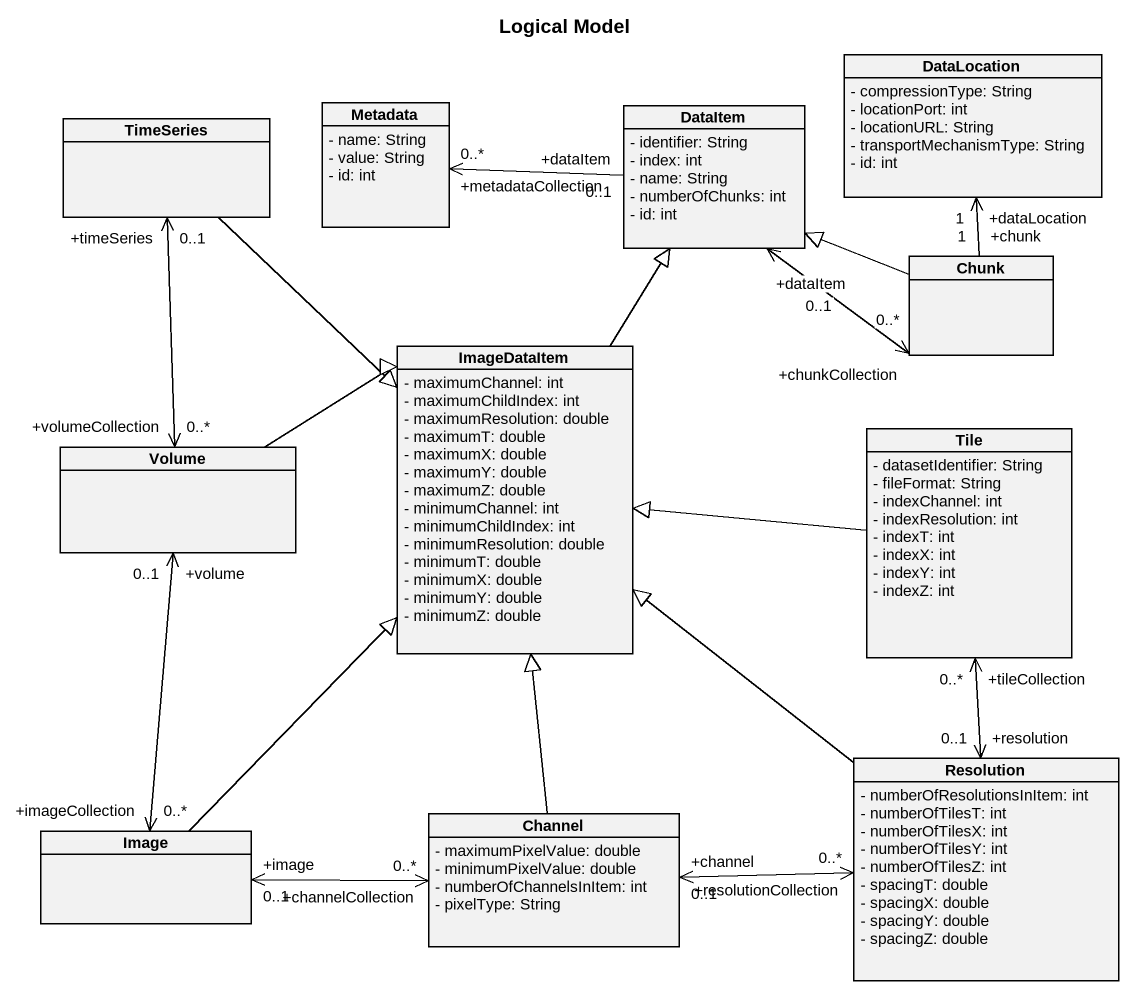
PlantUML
@startuml
title Logical Model
hide circle
hide empty members
skinparam classAttributeIconSize 0
class Metadata {
  - name: String
  - value: String
  - id: int
}
class DataItem {
  - identifier: String
  - index: int
  - name: String
  - numberOfChunks: int
  - id: int
}
class DataLocation {
  - compressionType: String
  - locationPort: int
  - locationURL: String
  - transportMechanismType: String
  - id: int
}
class TimeSeries
class Chunk
class ImageDataItem {
  - maximumChannel: int
  - maximumChildIndex: int
  - maximumResolution: double
  - maximumT: double
  - maximumX: double
  - maximumY: double
  - maximumZ: double
  - minimumChannel: int
  - minimumChildIndex: int
  - minimumResolution: double
  - minimumT: double
  - minimumX: double
  - minimumY: double
  - minimumZ: double
}
class Tile {
  - datasetIdentifier: String
  - fileFormat: String
  - indexChannel: int
  - indexResolution: int
  - indexT: int
  - indexX: int
  - indexY: int
  - indexZ: int
}
class Volume
class Channel {
  - maximumPixelValue: double
  - minimumPixelValue: double
  - numberOfChannelsInItem: int
  - pixelType: String
}
class Resolution {
  - numberOfResolutionsInItem: int
  - numberOfTilesT: int
  - numberOfTilesX: int
  - numberOfTilesY: int
  - numberOfTilesZ: int
  - spacingT: double
  - spacingX: double
  - spacingY: double
  - spacingZ: double
}
class Image
DataItem "+dataItem\n0..1" -left-> "+metadataCollection\n0..*" Metadata
DataItem "+dataItem\n0..1" <-right-> "+chunkCollection\n0..*" Chunk
TimeSeries --|> ImageDataItem
TimeSeries "+timeSeries\n0..1" <--> "+volumeCollection\n0..*" Volume
Chunk -left-|> DataItem
Chunk "+chunk\n1" -up-> "+dataLocation\n1" DataLocation
ImageDataItem -up-|> DataItem
Tile -left-|> ImageDataItem
Volume -right-|> ImageDataItem
Volume "+volume\n0..1" <--> "+imageCollection\n0..*" Image
Channel -up-|> ImageDataItem
Channel "+channel\n0..1" <-right-> "+resolutionCollection\n0..*" Resolution
Resolution -up-|> ImageDataItem
Resolution "+resolution\n0..1" <-up-> "+tileCollection\n0..*" Tile
Image -up-|> ImageDataItem
Image "+image\n0..1" <-right-> "+channelCollection\n0..*" Channel
@enduml
